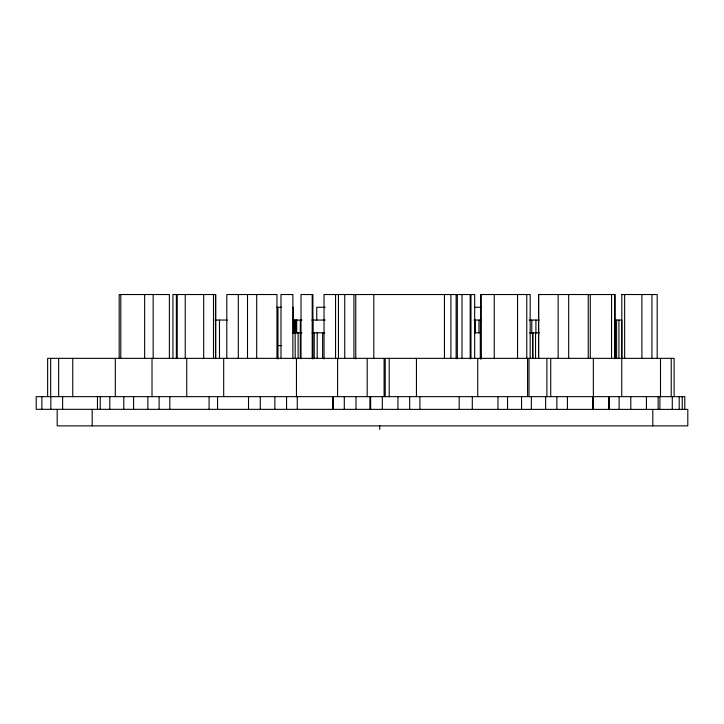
<?xml version="1.0" encoding="UTF-8"?>
<svg xmlns="http://www.w3.org/2000/svg" width="724" height="724" viewBox="0 0 724 724"><rect width="100%" height="100%" fill="white"/><g stroke="black" fill="none" stroke-linecap="round" stroke-linejoin="round"><path stroke-width="1.09" d="M621.744 294.532L657.184 294.532L657.184 358.679M276.514 307.293L281.555 307.293M292.822 307.293L293.311 307.293L293.311 332.823M325.203 307.293L316.75 307.293L316.75 320.062M474.437 307.293L481.216 307.293M214.919 320.062L227.463 320.062M292.822 320.062L302.017 320.062M311.863 320.062L325.203 320.062M474.057 320.062L481.487 320.062M529.163 320.062L539.226 320.062M615.11 320.062L615.328 358.353M615.925 320.062L621.762 320.062L621.753 396.643M292.469 332.823L301.908 332.823M312.071 332.823L324.723 332.823M474.799 332.823L480.41 332.823L480.41 320.062M529.57 332.823L539.443 332.823M277.989 345.583L281.663 345.583M684.804 409.322L684.804 396.643L36.2 396.643L36.2 409.322L687.8 409.404L687.8 425.875L57.187 425.875L57.187 409.404M682.252 396.643L682.252 409.322M679.193 396.643L679.193 409.322M674.116 396.643L674.116 358.353L47.639 358.353L47.639 396.643M672.279 396.643L672.279 409.322M671.22 358.353L671.22 396.643M660.505 358.353L660.505 396.643M659.908 396.643L659.908 409.322M658.134 396.643L658.134 409.404M652.804 409.404L652.804 425.875M651.935 294.532L651.935 358.489M646.423 396.643L646.423 409.404M641.898 294.532L641.898 358.353M630.803 396.643L630.803 409.404M624.64 294.532L624.64 358.353M621.835 294.532L621.835 358.489M619.101 396.643L619.101 409.404M618.948 320.062L618.948 358.353M616.613 320.062L616.613 358.353M615.183 358.679L615.183 294.532L538.547 294.532L538.547 358.353M614.54 294.532L614.54 358.679M611.554 294.532L611.554 358.489M609.092 396.643L609.092 409.404M608.821 396.643L608.821 409.404M593.354 358.353L593.354 396.643M593.273 396.643L593.273 409.404M592.766 396.643L592.766 409.404M590.277 294.532L590.277 358.353M588.232 294.532L588.232 358.353M568.693 294.532L568.693 358.353M567.417 396.643L567.417 409.404M558.159 294.532L558.159 358.353M556.856 396.643L556.856 409.404M550.72 358.353L550.72 396.643M546.891 358.353L546.891 396.643M545.625 396.643L545.625 409.404M538.656 294.532L538.656 358.353M535.905 320.062L535.905 333.574M535.552 332.823L535.552 358.353M532.918 332.823L532.918 358.353M532.592 332.823L532.592 358.353M531.796 320.062L531.796 333.574M531.344 396.643L531.344 409.404M530.176 358.353L530.176 294.532L480.736 294.532L480.736 358.995M529.018 358.353L529.018 396.643M527.561 358.353L527.561 396.643M526.782 294.532L526.782 358.353M521.542 396.643L521.542 409.404M517.533 294.532L517.533 358.724M507.542 396.643L507.542 409.404M497.967 396.643L497.967 409.404M494.239 294.532L494.239 358.724M481.044 294.532L481.044 358.995M480.293 332.823L480.293 358.353M478.953 320.062L478.953 332.823M477.731 358.353L477.731 396.643M475.297 320.062L475.297 332.823M474.673 358.489L474.673 294.532L324.035 294.532L324.035 358.995M472.301 396.643L472.301 409.322M470.971 294.532L470.971 358.489M470.202 294.532L470.202 358.995M462.002 294.532L462.002 358.724M459.179 396.643L459.179 409.404M457.342 294.532L457.342 358.724M456.129 294.532L456.129 358.724M450.907 294.532L450.907 358.489M444.446 294.532L444.446 358.489M419.911 396.643L419.911 409.404M416.445 358.353L416.445 396.643M409.666 396.643L409.666 409.404M397.956 396.643L397.956 409.404M389.195 358.353L389.195 396.643M385.24 358.353L385.24 396.643M384.1 358.353L384.1 396.643M382.335 396.643L382.335 409.404M379.729 425.667L379.729 429.468M373.801 294.532L373.801 358.489M370.634 396.643L370.634 409.404M369.892 396.643L369.892 409.322M367.186 358.353L367.186 396.643M356 396.643L356 409.404M355.765 294.532L355.765 358.995M353.936 294.532L353.936 358.489M344.742 294.532L344.742 358.489M344.298 396.643L344.298 409.404M338.443 294.532L338.443 358.724M337.592 358.353L337.592 396.643M335.556 294.532L335.556 358.724M333.221 396.643L333.221 409.404M332.868 396.643L332.868 409.404M322.605 332.823L322.605 358.353M317.193 332.823L317.193 358.353M314.243 332.823L314.243 358.353M312.904 358.995L312.904 294.532L301.012 294.532L301.012 358.724M312.678 320.062L312.678 332.823M312.207 294.532L312.207 358.353M300.333 320.062L300.315 358.57M298.125 332.823L298.125 358.697M297.274 396.643L297.274 409.404M296.704 320.062L296.704 332.823M296.46 358.353L296.46 396.643M296.125 320.062L296.125 332.823M295.193 358.697L295.121 320.062M294.279 320.062L294.279 332.823M292.876 358.724L292.876 294.532L280.984 294.532L280.984 358.489M286.559 396.643L286.559 409.404M277.989 307.293L277.989 359.086M276.957 358.353L276.957 294.532L226.802 294.532L226.802 358.353M274.858 396.643L274.858 409.404M260.26 396.643L260.26 409.404M256.703 294.532L256.703 358.353M248.513 396.643L248.513 409.404M247.508 294.532L247.508 358.353M238.314 294.532L238.314 358.353M223.689 358.353L223.689 396.643M219.481 320.062L219.481 358.353M217.553 396.643L217.553 409.404M215.743 358.489L215.743 294.532L172.936 294.532L172.936 358.679M215.508 294.532L215.508 358.679M213.499 294.532L213.499 358.353M209.091 396.643L209.091 409.404M203.679 294.532L203.679 358.679M186.738 358.353L186.738 396.643M185.244 294.532L185.244 358.679M177.208 294.532L177.208 358.489M176.366 294.532L176.366 358.679M169.823 396.643L169.823 409.404M169.389 358.353L169.389 294.532L119.179 294.532L119.179 358.679M159.099 396.643L159.099 409.404M153.171 294.532L153.171 358.353M152.013 358.353L152.013 396.643M147.868 396.643L147.868 409.404M144.637 294.532L144.637 358.353M133.596 396.643L133.596 409.404M123.786 396.643L123.786 409.404M120.799 294.532L120.799 358.353M115.315 358.353L115.315 396.643M109.786 396.643L109.786 409.404M100.22 396.643L100.22 409.404M97.469 396.643L97.469 409.322M92.183 409.404L92.183 425.875M72.753 358.353L72.753 396.643M62.626 396.643L62.626 409.322M58.644 358.353L58.644 396.643M50.834 396.643L50.834 409.322M50.68 358.353L50.68 396.643M41.865 396.643L41.865 409.322"/></g></svg>
